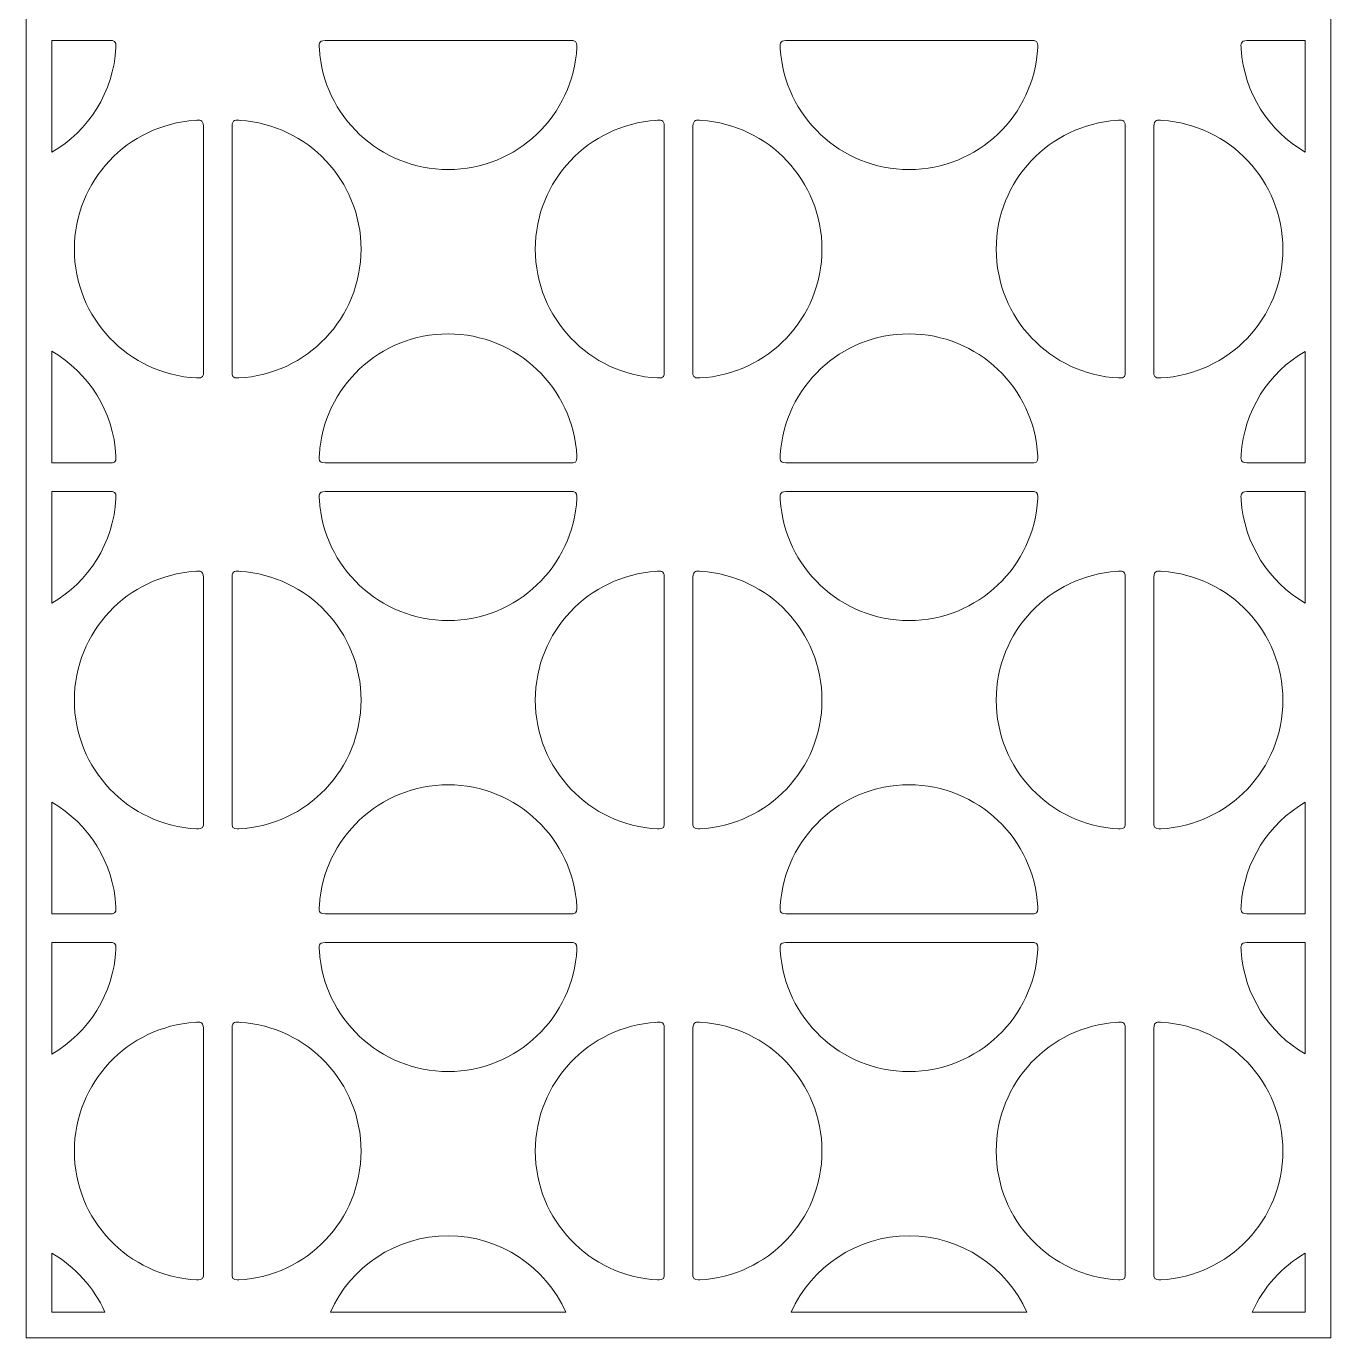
# Model space of a CAD drawing. Header units: centimetres. Extents: x -9.9 to 8.9, y -11 to 7.2.
# Drawn here: x -0.08 to 8.93, y -10.98 to -1.91 of the extents above; entities that cross this region are included whole.
import ezdxf

# ---------------------------------------------------------------- set-up
doc = ezdxf.new("R2010")
doc.units = ezdxf.units.CM
doc.header["$MEASUREMENT"] = 0
doc.layers.add('layer 1', color=7, linetype='Continuous')

msp = doc.modelspace()

# ---------------------------------------------------------------- linework, layer by layer
at = {"layer": 'layer 1', "color": 242, "lineweight": 9}
for points, knots in [([(-0.08464, 7.15395), (-0.08464, 7.15395), (8.93152, 7.15395), (8.93152, 7.15395), (8.93152, 7.15395), (8.93152, 7.15395), (8.93152, -10.97641), (8.93152, -10.97641), (8.93152, -10.97641), (8.93152, -10.97641), (-0.08464, -10.97641), (-0.08464, -10.97641), (-0.08464, -10.97641), (-0.08464, -10.97641), (-0.08464, 7.15395), (-0.08464, 7.15395)], [0, 0, 0, 0, 0.2, 0.2, 0.2, 0.2, 0.4, 0.4, 0.4, 0.4, 0.6, 0.6, 0.6, 0.6, 1, 1, 1, 1]), ([(0.09316, -2.01045), (0.09316, -2.01045), (0.51055, -2.01045), (0.51055, -2.01045), (0.51055, -2.01045), (0.53781, -2.01045), (0.53628, -2.04545), (0.53545, -2.05764), (0.53545, -2.05764), (0.5193, -2.36678), (0.34561, -2.63427), (0.09316, -2.78131), (0.09316, -2.78131), (0.09316, -2.78131), (0.09316, -2.01045), (0.09316, -2.01045)], [0, 0, 0, 0, 0.2, 0.2, 0.2, 0.2, 0.4, 0.4, 0.4, 0.4, 0.6, 0.6, 0.6, 0.6, 1, 1, 1, 1]), ([(2.8309, -2.01045), (2.8309, -2.01045), (3.69621, -2.01045), (3.69621, -2.01045), (3.69621, -2.01045), (3.72348, -2.01045), (3.72194, -2.04545), (3.72111, -2.05764), (3.72111, -2.05764), (3.69655, -2.52797), (3.30732, -2.90191), (2.8309, -2.90191), (2.8309, -2.90191), (2.35785, -2.90191), (1.97077, -2.53328), (1.94123, -2.06768), (1.94123, -2.06768), (1.93857, -2.0361), (1.9344, -2.01101), (1.98042, -2.01045), (1.98042, -2.01045), (1.98042, -2.01045), (2.8309, -2.01045), (2.8309, -2.01045)], [0, 0, 0, 0, 0.1428571, 0.1428571, 0.1428571, 0.1428571, 0.2857143, 0.2857143, 0.2857143, 0.2857143, 0.4285714, 0.4285714, 0.4285714, 0.4285714, 0.5714286, 0.5714286, 0.5714286, 0.5714286, 0.7142857, 0.7142857, 0.7142857, 0.7142857, 1, 1, 1, 1]), ([(6.01656, -2.01045), (6.01656, -2.01045), (6.88188, -2.01045), (6.88188, -2.01045), (6.88188, -2.01045), (6.90914, -2.01045), (6.9076, -2.04545), (6.90677, -2.05764), (6.90677, -2.05764), (6.88221, -2.52797), (6.49298, -2.90191), (6.01656, -2.90191), (6.01656, -2.90191), (5.54352, -2.90191), (5.15644, -2.53328), (5.12689, -2.06768), (5.12689, -2.06768), (5.12423, -2.0361), (5.12006, -2.01101), (5.16608, -2.01045), (5.16608, -2.01045), (5.16608, -2.01045), (6.01656, -2.01045), (6.01656, -2.01045)], [0, 0, 0, 0, 0.1428571, 0.1428571, 0.1428571, 0.1428571, 0.2857143, 0.2857143, 0.2857143, 0.2857143, 0.4285714, 0.4285714, 0.4285714, 0.4285714, 0.5714286, 0.5714286, 0.5714286, 0.5714286, 0.7142857, 0.7142857, 0.7142857, 0.7142857, 1, 1, 1, 1]), ([(8.75371, -2.78097), (8.5043, -2.63545), (8.33188, -2.37234), (8.31256, -2.06768), (8.31256, -2.06768), (8.30989, -2.0361), (8.30572, -2.01101), (8.35174, -2.01045), (8.35174, -2.01045), (8.35174, -2.01045), (8.75371, -2.01045), (8.75371, -2.01045), (8.75371, -2.01045), (8.75371, -2.01045), (8.75371, -2.78097), (8.75371, -2.78097)], [0, 0, 0, 0, 0.2, 0.2, 0.2, 0.2, 0.4, 0.4, 0.4, 0.4, 0.6, 0.6, 0.6, 0.6, 1, 1, 1, 1]), ([(1.1395, -3.45202), (1.1395, -3.45202), (1.1395, -4.31734), (1.1395, -4.31734), (1.1395, -4.31734), (1.1395, -4.3446), (1.1045, -4.34306), (1.09231, -4.34224), (1.09231, -4.34224), (0.62198, -4.31767), (0.24803, -3.92844), (0.24803, -3.45202), (0.24803, -3.45202), (0.24803, -2.97898), (0.61667, -2.5919), (1.08227, -2.56236), (1.08227, -2.56236), (1.11384, -2.55969), (1.13893, -2.55553), (1.1395, -2.60155), (1.1395, -2.60155), (1.1395, -2.60155), (1.1395, -3.45202), (1.1395, -3.45202)], [0, 0, 0, 0, 0.1428571, 0.1428571, 0.1428571, 0.1428571, 0.2857143, 0.2857143, 0.2857143, 0.2857143, 0.4285714, 0.4285714, 0.4285714, 0.4285714, 0.5714286, 0.5714286, 0.5714286, 0.5714286, 0.7142857, 0.7142857, 0.7142857, 0.7142857, 1, 1, 1, 1]), ([(1.33793, -3.45202), (1.33793, -3.45202), (1.33793, -4.31734), (1.33793, -4.31734), (1.33793, -4.31734), (1.33793, -4.3446), (1.37293, -4.34306), (1.38512, -4.34224), (1.38512, -4.34224), (1.85545, -4.31767), (2.2294, -3.92844), (2.2294, -3.45202), (2.2294, -3.45202), (2.2294, -2.97898), (1.86076, -2.5919), (1.39516, -2.56236), (1.39516, -2.56236), (1.36358, -2.55969), (1.33849, -2.55553), (1.33793, -2.60155), (1.33793, -2.60155), (1.33793, -2.60155), (1.33793, -3.45202), (1.33793, -3.45202)], [0, 0, 0, 0, 0.1428571, 0.1428571, 0.1428571, 0.1428571, 0.2857143, 0.2857143, 0.2857143, 0.2857143, 0.4285714, 0.4285714, 0.4285714, 0.4285714, 0.5714286, 0.5714286, 0.5714286, 0.5714286, 0.7142857, 0.7142857, 0.7142857, 0.7142857, 1, 1, 1, 1]), ([(4.32516, -3.45202), (4.32516, -3.45202), (4.32516, -4.31734), (4.32516, -4.31734), (4.32516, -4.31734), (4.32516, -4.3446), (4.29016, -4.34306), (4.27797, -4.34224), (4.27797, -4.34224), (3.80764, -4.31767), (3.43369, -3.92844), (3.43369, -3.45202), (3.43369, -3.45202), (3.43369, -2.97898), (3.80233, -2.5919), (4.26793, -2.56236), (4.26793, -2.56236), (4.2995, -2.55969), (4.3246, -2.55553), (4.32516, -2.60155), (4.32516, -2.60155), (4.32516, -2.60155), (4.32516, -3.45202), (4.32516, -3.45202)], [0, 0, 0, 0, 0.1428571, 0.1428571, 0.1428571, 0.1428571, 0.2857143, 0.2857143, 0.2857143, 0.2857143, 0.4285714, 0.4285714, 0.4285714, 0.4285714, 0.5714286, 0.5714286, 0.5714286, 0.5714286, 0.7142857, 0.7142857, 0.7142857, 0.7142857, 1, 1, 1, 1]), ([(4.52359, -3.45202), (4.52359, -3.45202), (4.52359, -4.31734), (4.52359, -4.31734), (4.52359, -4.31734), (4.52359, -4.3446), (4.55859, -4.34306), (4.57078, -4.34224), (4.57078, -4.34224), (5.04111, -4.31767), (5.41506, -3.92844), (5.41506, -3.45202), (5.41506, -3.45202), (5.41506, -2.97898), (5.04642, -2.5919), (4.58082, -2.56236), (4.58082, -2.56236), (4.54924, -2.55969), (4.52415, -2.55553), (4.52359, -2.60155), (4.52359, -2.60155), (4.52359, -2.60155), (4.52359, -3.45202), (4.52359, -3.45202)], [0, 0, 0, 0, 0.1428571, 0.1428571, 0.1428571, 0.1428571, 0.2857143, 0.2857143, 0.2857143, 0.2857143, 0.4285714, 0.4285714, 0.4285714, 0.4285714, 0.5714286, 0.5714286, 0.5714286, 0.5714286, 0.7142857, 0.7142857, 0.7142857, 0.7142857, 1, 1, 1, 1]), ([(7.51082, -3.45202), (7.51082, -3.45202), (7.51082, -4.31734), (7.51082, -4.31734), (7.51082, -4.31734), (7.51082, -4.3446), (7.47582, -4.34306), (7.46363, -4.34224), (7.46363, -4.34224), (6.9933, -4.31767), (6.61935, -3.92844), (6.61935, -3.45202), (6.61935, -3.45202), (6.61935, -2.97898), (6.98799, -2.5919), (7.45359, -2.56236), (7.45359, -2.56236), (7.48517, -2.55969), (7.51026, -2.55553), (7.51082, -2.60155), (7.51082, -2.60155), (7.51082, -2.60155), (7.51082, -3.45202), (7.51082, -3.45202)], [0, 0, 0, 0, 0.1428571, 0.1428571, 0.1428571, 0.1428571, 0.2857143, 0.2857143, 0.2857143, 0.2857143, 0.4285714, 0.4285714, 0.4285714, 0.4285714, 0.5714286, 0.5714286, 0.5714286, 0.5714286, 0.7142857, 0.7142857, 0.7142857, 0.7142857, 1, 1, 1, 1]), ([(7.70925, -3.45202), (7.70925, -3.45202), (7.70925, -4.31734), (7.70925, -4.31734), (7.70925, -4.31734), (7.70925, -4.3446), (7.74425, -4.34306), (7.75644, -4.34224), (7.75644, -4.34224), (8.22677, -4.31767), (8.60072, -3.92844), (8.60072, -3.45202), (8.60072, -3.45202), (8.60072, -2.97898), (8.23208, -2.5919), (7.76648, -2.56236), (7.76648, -2.56236), (7.73491, -2.55969), (7.70981, -2.55553), (7.70925, -2.60155), (7.70925, -2.60155), (7.70925, -2.60155), (7.70925, -3.45202), (7.70925, -3.45202)], [0, 0, 0, 0, 0.1428571, 0.1428571, 0.1428571, 0.1428571, 0.2857143, 0.2857143, 0.2857143, 0.2857143, 0.4285714, 0.4285714, 0.4285714, 0.4285714, 0.5714286, 0.5714286, 0.5714286, 0.5714286, 0.7142857, 0.7142857, 0.7142857, 0.7142857, 1, 1, 1, 1]), ([(2.8309, -4.92903), (2.8309, -4.92903), (3.69621, -4.92903), (3.69621, -4.92903), (3.69621, -4.92903), (3.72348, -4.92903), (3.72194, -4.89403), (3.72111, -4.88184), (3.72111, -4.88184), (3.69655, -4.41151), (3.30732, -4.03756), (2.8309, -4.03756), (2.8309, -4.03756), (2.35785, -4.03756), (1.97077, -4.4062), (1.94123, -4.8718), (1.94123, -4.8718), (1.93857, -4.90338), (1.9344, -4.92847), (1.98042, -4.92903), (1.98042, -4.92903), (1.98042, -4.92903), (2.8309, -4.92903), (2.8309, -4.92903)], [0, 0, 0, 0, 0.1428571, 0.1428571, 0.1428571, 0.1428571, 0.2857143, 0.2857143, 0.2857143, 0.2857143, 0.4285714, 0.4285714, 0.4285714, 0.4285714, 0.5714286, 0.5714286, 0.5714286, 0.5714286, 0.7142857, 0.7142857, 0.7142857, 0.7142857, 1, 1, 1, 1]), ([(6.01656, -4.92903), (6.01656, -4.92903), (6.88188, -4.92903), (6.88188, -4.92903), (6.88188, -4.92903), (6.90914, -4.92903), (6.9076, -4.89403), (6.90677, -4.88184), (6.90677, -4.88184), (6.88221, -4.41151), (6.49298, -4.03756), (6.01656, -4.03756), (6.01656, -4.03756), (5.54352, -4.03756), (5.15644, -4.4062), (5.12689, -4.8718), (5.12689, -4.8718), (5.12423, -4.90338), (5.12006, -4.92847), (5.16608, -4.92903), (5.16608, -4.92903), (5.16608, -4.92903), (6.01656, -4.92903), (6.01656, -4.92903)], [0, 0, 0, 0, 0.1428571, 0.1428571, 0.1428571, 0.1428571, 0.2857143, 0.2857143, 0.2857143, 0.2857143, 0.4285714, 0.4285714, 0.4285714, 0.4285714, 0.5714286, 0.5714286, 0.5714286, 0.5714286, 0.7142857, 0.7142857, 0.7142857, 0.7142857, 1, 1, 1, 1]), ([(0.09316, -4.92903), (0.09316, -4.92903), (0.51055, -4.92903), (0.51055, -4.92903), (0.51055, -4.92903), (0.53781, -4.92903), (0.53628, -4.89403), (0.53545, -4.88184), (0.53545, -4.88184), (0.5193, -4.5727), (0.34561, -4.3052), (0.09316, -4.15816), (0.09316, -4.15816), (0.09316, -4.15816), (0.09316, -4.92903), (0.09316, -4.92903)], [0, 0, 0, 0, 0.2, 0.2, 0.2, 0.2, 0.4, 0.4, 0.4, 0.4, 0.6, 0.6, 0.6, 0.6, 1, 1, 1, 1]), ([(8.75371, -4.1585), (8.5043, -4.30402), (8.33188, -4.56714), (8.31256, -4.8718), (8.31256, -4.8718), (8.30989, -4.90338), (8.30572, -4.92847), (8.35174, -4.92903), (8.35174, -4.92903), (8.35174, -4.92903), (8.75371, -4.92903), (8.75371, -4.92903), (8.75371, -4.92903), (8.75371, -4.92903), (8.75371, -4.1585), (8.75371, -4.1585)], [0, 0, 0, 0, 0.2, 0.2, 0.2, 0.2, 0.4, 0.4, 0.4, 0.4, 0.6, 0.6, 0.6, 0.6, 1, 1, 1, 1]), ([(0.09316, -5.12746), (0.09316, -5.12746), (0.51055, -5.12746), (0.51055, -5.12746), (0.51055, -5.12746), (0.53781, -5.12746), (0.53628, -5.16246), (0.53545, -5.17465), (0.53545, -5.17465), (0.5193, -5.4838), (0.34561, -5.75129), (0.09316, -5.89833), (0.09316, -5.89833), (0.09316, -5.89833), (0.09316, -5.12746), (0.09316, -5.12746)], [0, 0, 0, 0, 0.2, 0.2, 0.2, 0.2, 0.4, 0.4, 0.4, 0.4, 0.6, 0.6, 0.6, 0.6, 1, 1, 1, 1]), ([(2.8309, -5.12746), (2.8309, -5.12746), (3.69621, -5.12746), (3.69621, -5.12746), (3.69621, -5.12746), (3.72348, -5.12746), (3.72194, -5.16246), (3.72111, -5.17465), (3.72111, -5.17465), (3.69655, -5.64498), (3.30732, -6.01893), (2.8309, -6.01893), (2.8309, -6.01893), (2.35785, -6.01893), (1.97077, -5.65029), (1.94123, -5.18469), (1.94123, -5.18469), (1.93857, -5.15312), (1.9344, -5.12802), (1.98042, -5.12746), (1.98042, -5.12746), (1.98042, -5.12746), (2.8309, -5.12746), (2.8309, -5.12746)], [0, 0, 0, 0, 0.1428571, 0.1428571, 0.1428571, 0.1428571, 0.2857143, 0.2857143, 0.2857143, 0.2857143, 0.4285714, 0.4285714, 0.4285714, 0.4285714, 0.5714286, 0.5714286, 0.5714286, 0.5714286, 0.7142857, 0.7142857, 0.7142857, 0.7142857, 1, 1, 1, 1]), ([(6.01656, -5.12746), (6.01656, -5.12746), (6.88188, -5.12746), (6.88188, -5.12746), (6.88188, -5.12746), (6.90914, -5.12746), (6.9076, -5.16246), (6.90677, -5.17465), (6.90677, -5.17465), (6.88221, -5.64498), (6.49298, -6.01893), (6.01656, -6.01893), (6.01656, -6.01893), (5.54352, -6.01893), (5.15644, -5.65029), (5.12689, -5.18469), (5.12689, -5.18469), (5.12423, -5.15312), (5.12006, -5.12802), (5.16608, -5.12746), (5.16608, -5.12746), (5.16608, -5.12746), (6.01656, -5.12746), (6.01656, -5.12746)], [0, 0, 0, 0, 0.1428571, 0.1428571, 0.1428571, 0.1428571, 0.2857143, 0.2857143, 0.2857143, 0.2857143, 0.4285714, 0.4285714, 0.4285714, 0.4285714, 0.5714286, 0.5714286, 0.5714286, 0.5714286, 0.7142857, 0.7142857, 0.7142857, 0.7142857, 1, 1, 1, 1]), ([(8.75371, -5.89798), (8.5043, -5.75247), (8.33188, -5.48935), (8.31256, -5.18469), (8.31256, -5.18469), (8.30989, -5.15312), (8.30572, -5.12802), (8.35174, -5.12746), (8.35174, -5.12746), (8.35174, -5.12746), (8.75371, -5.12746), (8.75371, -5.12746), (8.75371, -5.12746), (8.75371, -5.12746), (8.75371, -5.89798), (8.75371, -5.89798)], [0, 0, 0, 0, 0.2, 0.2, 0.2, 0.2, 0.4, 0.4, 0.4, 0.4, 0.6, 0.6, 0.6, 0.6, 1, 1, 1, 1]), ([(1.1395, -6.56904), (1.1395, -6.56904), (1.1395, -7.43436), (1.1395, -7.43436), (1.1395, -7.43436), (1.1395, -7.46162), (1.1045, -7.46008), (1.09231, -7.45925), (1.09231, -7.45925), (0.62198, -7.43469), (0.24803, -7.04546), (0.24803, -6.56904), (0.24803, -6.56904), (0.24803, -6.09599), (0.61667, -5.70892), (1.08227, -5.67937), (1.08227, -5.67937), (1.11384, -5.67671), (1.13893, -5.67254), (1.1395, -5.71856), (1.1395, -5.71856), (1.1395, -5.71856), (1.1395, -6.56904), (1.1395, -6.56904)], [0, 0, 0, 0, 0.1428571, 0.1428571, 0.1428571, 0.1428571, 0.2857143, 0.2857143, 0.2857143, 0.2857143, 0.4285714, 0.4285714, 0.4285714, 0.4285714, 0.5714286, 0.5714286, 0.5714286, 0.5714286, 0.7142857, 0.7142857, 0.7142857, 0.7142857, 1, 1, 1, 1]), ([(1.33793, -6.56904), (1.33793, -6.56904), (1.33793, -7.43436), (1.33793, -7.43436), (1.33793, -7.43436), (1.33793, -7.46162), (1.37293, -7.46008), (1.38512, -7.45925), (1.38512, -7.45925), (1.85545, -7.43469), (2.2294, -7.04546), (2.2294, -6.56904), (2.2294, -6.56904), (2.2294, -6.09599), (1.86076, -5.70892), (1.39516, -5.67937), (1.39516, -5.67937), (1.36358, -5.67671), (1.33849, -5.67254), (1.33793, -5.71856), (1.33793, -5.71856), (1.33793, -5.71856), (1.33793, -6.56904), (1.33793, -6.56904)], [0, 0, 0, 0, 0.1428571, 0.1428571, 0.1428571, 0.1428571, 0.2857143, 0.2857143, 0.2857143, 0.2857143, 0.4285714, 0.4285714, 0.4285714, 0.4285714, 0.5714286, 0.5714286, 0.5714286, 0.5714286, 0.7142857, 0.7142857, 0.7142857, 0.7142857, 1, 1, 1, 1]), ([(4.32516, -6.56904), (4.32516, -6.56904), (4.32516, -7.43436), (4.32516, -7.43436), (4.32516, -7.43436), (4.32516, -7.46162), (4.29016, -7.46008), (4.27797, -7.45925), (4.27797, -7.45925), (3.80764, -7.43469), (3.43369, -7.04546), (3.43369, -6.56904), (3.43369, -6.56904), (3.43369, -6.09599), (3.80233, -5.70892), (4.26793, -5.67937), (4.26793, -5.67937), (4.2995, -5.67671), (4.3246, -5.67254), (4.32516, -5.71856), (4.32516, -5.71856), (4.32516, -5.71856), (4.32516, -6.56904), (4.32516, -6.56904)], [0, 0, 0, 0, 0.1428571, 0.1428571, 0.1428571, 0.1428571, 0.2857143, 0.2857143, 0.2857143, 0.2857143, 0.4285714, 0.4285714, 0.4285714, 0.4285714, 0.5714286, 0.5714286, 0.5714286, 0.5714286, 0.7142857, 0.7142857, 0.7142857, 0.7142857, 1, 1, 1, 1]), ([(4.52359, -6.56904), (4.52359, -6.56904), (4.52359, -7.43436), (4.52359, -7.43436), (4.52359, -7.43436), (4.52359, -7.46162), (4.55859, -7.46008), (4.57078, -7.45925), (4.57078, -7.45925), (5.04111, -7.43469), (5.41506, -7.04546), (5.41506, -6.56904), (5.41506, -6.56904), (5.41506, -6.09599), (5.04642, -5.70892), (4.58082, -5.67937), (4.58082, -5.67937), (4.54924, -5.67671), (4.52415, -5.67254), (4.52359, -5.71856), (4.52359, -5.71856), (4.52359, -5.71856), (4.52359, -6.56904), (4.52359, -6.56904)], [0, 0, 0, 0, 0.1428571, 0.1428571, 0.1428571, 0.1428571, 0.2857143, 0.2857143, 0.2857143, 0.2857143, 0.4285714, 0.4285714, 0.4285714, 0.4285714, 0.5714286, 0.5714286, 0.5714286, 0.5714286, 0.7142857, 0.7142857, 0.7142857, 0.7142857, 1, 1, 1, 1]), ([(7.51082, -6.56904), (7.51082, -6.56904), (7.51082, -7.43436), (7.51082, -7.43436), (7.51082, -7.43436), (7.51082, -7.46162), (7.47582, -7.46008), (7.46363, -7.45925), (7.46363, -7.45925), (6.9933, -7.43469), (6.61935, -7.04546), (6.61935, -6.56904), (6.61935, -6.56904), (6.61935, -6.09599), (6.98799, -5.70892), (7.45359, -5.67937), (7.45359, -5.67937), (7.48517, -5.67671), (7.51026, -5.67254), (7.51082, -5.71856), (7.51082, -5.71856), (7.51082, -5.71856), (7.51082, -6.56904), (7.51082, -6.56904)], [0, 0, 0, 0, 0.1428571, 0.1428571, 0.1428571, 0.1428571, 0.2857143, 0.2857143, 0.2857143, 0.2857143, 0.4285714, 0.4285714, 0.4285714, 0.4285714, 0.5714286, 0.5714286, 0.5714286, 0.5714286, 0.7142857, 0.7142857, 0.7142857, 0.7142857, 1, 1, 1, 1]), ([(7.70925, -6.56904), (7.70925, -6.56904), (7.70925, -7.43436), (7.70925, -7.43436), (7.70925, -7.43436), (7.70925, -7.46162), (7.74425, -7.46008), (7.75644, -7.45925), (7.75644, -7.45925), (8.22677, -7.43469), (8.60072, -7.04546), (8.60072, -6.56904), (8.60072, -6.56904), (8.60072, -6.09599), (8.23208, -5.70892), (7.76648, -5.67937), (7.76648, -5.67937), (7.73491, -5.67671), (7.70981, -5.67254), (7.70925, -5.71856), (7.70925, -5.71856), (7.70925, -5.71856), (7.70925, -6.56904), (7.70925, -6.56904)], [0, 0, 0, 0, 0.1428571, 0.1428571, 0.1428571, 0.1428571, 0.2857143, 0.2857143, 0.2857143, 0.2857143, 0.4285714, 0.4285714, 0.4285714, 0.4285714, 0.5714286, 0.5714286, 0.5714286, 0.5714286, 0.7142857, 0.7142857, 0.7142857, 0.7142857, 1, 1, 1, 1]), ([(2.8309, -8.04605), (2.8309, -8.04605), (3.69621, -8.04605), (3.69621, -8.04605), (3.69621, -8.04605), (3.72348, -8.04605), (3.72194, -8.01105), (3.72111, -7.99886), (3.72111, -7.99886), (3.69655, -7.52853), (3.30732, -7.15458), (2.8309, -7.15458), (2.8309, -7.15458), (2.35785, -7.15458), (1.97077, -7.52322), (1.94123, -7.98882), (1.94123, -7.98882), (1.93857, -8.0204), (1.9344, -8.04549), (1.98042, -8.04605), (1.98042, -8.04605), (1.98042, -8.04605), (2.8309, -8.04605), (2.8309, -8.04605)], [0, 0, 0, 0, 0.1428571, 0.1428571, 0.1428571, 0.1428571, 0.2857143, 0.2857143, 0.2857143, 0.2857143, 0.4285714, 0.4285714, 0.4285714, 0.4285714, 0.5714286, 0.5714286, 0.5714286, 0.5714286, 0.7142857, 0.7142857, 0.7142857, 0.7142857, 1, 1, 1, 1]), ([(6.01656, -8.04605), (6.01656, -8.04605), (6.88188, -8.04605), (6.88188, -8.04605), (6.88188, -8.04605), (6.90914, -8.04605), (6.9076, -8.01105), (6.90677, -7.99886), (6.90677, -7.99886), (6.88221, -7.52853), (6.49298, -7.15458), (6.01656, -7.15458), (6.01656, -7.15458), (5.54352, -7.15458), (5.15644, -7.52322), (5.12689, -7.98882), (5.12689, -7.98882), (5.12423, -8.0204), (5.12006, -8.04549), (5.16608, -8.04605), (5.16608, -8.04605), (5.16608, -8.04605), (6.01656, -8.04605), (6.01656, -8.04605)], [0, 0, 0, 0, 0.1428571, 0.1428571, 0.1428571, 0.1428571, 0.2857143, 0.2857143, 0.2857143, 0.2857143, 0.4285714, 0.4285714, 0.4285714, 0.4285714, 0.5714286, 0.5714286, 0.5714286, 0.5714286, 0.7142857, 0.7142857, 0.7142857, 0.7142857, 1, 1, 1, 1]), ([(0.09316, -8.04605), (0.09316, -8.04605), (0.51055, -8.04605), (0.51055, -8.04605), (0.51055, -8.04605), (0.53781, -8.04605), (0.53628, -8.01105), (0.53545, -7.99886), (0.53545, -7.99886), (0.5193, -7.68972), (0.34561, -7.42222), (0.09316, -7.27518), (0.09316, -7.27518), (0.09316, -7.27518), (0.09316, -8.04605), (0.09316, -8.04605)], [0, 0, 0, 0, 0.2, 0.2, 0.2, 0.2, 0.4, 0.4, 0.4, 0.4, 0.6, 0.6, 0.6, 0.6, 1, 1, 1, 1]), ([(8.75371, -7.27552), (8.5043, -7.42104), (8.33188, -7.68416), (8.31256, -7.98882), (8.31256, -7.98882), (8.30989, -8.0204), (8.30572, -8.04549), (8.35174, -8.04605), (8.35174, -8.04605), (8.35174, -8.04605), (8.75371, -8.04605), (8.75371, -8.04605), (8.75371, -8.04605), (8.75371, -8.04605), (8.75371, -7.27552), (8.75371, -7.27552)], [0, 0, 0, 0, 0.2, 0.2, 0.2, 0.2, 0.4, 0.4, 0.4, 0.4, 0.6, 0.6, 0.6, 0.6, 1, 1, 1, 1]), ([(0.09316, -8.24448), (0.09316, -8.24448), (0.51055, -8.24448), (0.51055, -8.24448), (0.51055, -8.24448), (0.53781, -8.24448), (0.53628, -8.27948), (0.53545, -8.29167), (0.53545, -8.29167), (0.5193, -8.60081), (0.34561, -8.8683), (0.09316, -9.01534), (0.09316, -9.01534), (0.09316, -9.01534), (0.09316, -8.24448), (0.09316, -8.24448)], [0, 0, 0, 0, 0.2, 0.2, 0.2, 0.2, 0.4, 0.4, 0.4, 0.4, 0.6, 0.6, 0.6, 0.6, 1, 1, 1, 1]), ([(2.8309, -8.24448), (2.8309, -8.24448), (3.69621, -8.24448), (3.69621, -8.24448), (3.69621, -8.24448), (3.72348, -8.24448), (3.72194, -8.27948), (3.72111, -8.29167), (3.72111, -8.29167), (3.69655, -8.762), (3.30732, -9.13594), (2.8309, -9.13594), (2.8309, -9.13594), (2.35785, -9.13594), (1.97077, -8.76731), (1.94123, -8.30171), (1.94123, -8.30171), (1.93857, -8.27013), (1.9344, -8.24504), (1.98042, -8.24448), (1.98042, -8.24448), (1.98042, -8.24448), (2.8309, -8.24448), (2.8309, -8.24448)], [0, 0, 0, 0, 0.1428571, 0.1428571, 0.1428571, 0.1428571, 0.2857143, 0.2857143, 0.2857143, 0.2857143, 0.4285714, 0.4285714, 0.4285714, 0.4285714, 0.5714286, 0.5714286, 0.5714286, 0.5714286, 0.7142857, 0.7142857, 0.7142857, 0.7142857, 1, 1, 1, 1]), ([(6.01656, -8.24448), (6.01656, -8.24448), (6.88188, -8.24448), (6.88188, -8.24448), (6.88188, -8.24448), (6.90914, -8.24448), (6.9076, -8.27948), (6.90677, -8.29167), (6.90677, -8.29167), (6.88221, -8.762), (6.49298, -9.13594), (6.01656, -9.13594), (6.01656, -9.13594), (5.54352, -9.13594), (5.15644, -8.76731), (5.12689, -8.30171), (5.12689, -8.30171), (5.12423, -8.27013), (5.12006, -8.24504), (5.16608, -8.24448), (5.16608, -8.24448), (5.16608, -8.24448), (6.01656, -8.24448), (6.01656, -8.24448)], [0, 0, 0, 0, 0.1428571, 0.1428571, 0.1428571, 0.1428571, 0.2857143, 0.2857143, 0.2857143, 0.2857143, 0.4285714, 0.4285714, 0.4285714, 0.4285714, 0.5714286, 0.5714286, 0.5714286, 0.5714286, 0.7142857, 0.7142857, 0.7142857, 0.7142857, 1, 1, 1, 1]), ([(8.75371, -9.015), (8.5043, -8.86948), (8.33188, -8.60637), (8.31256, -8.30171), (8.31256, -8.30171), (8.30989, -8.27013), (8.30572, -8.24504), (8.35174, -8.24448), (8.35174, -8.24448), (8.35174, -8.24448), (8.75371, -8.24448), (8.75371, -8.24448), (8.75371, -8.24448), (8.75371, -8.24448), (8.75371, -9.015), (8.75371, -9.015)], [0, 0, 0, 0, 0.2, 0.2, 0.2, 0.2, 0.4, 0.4, 0.4, 0.4, 0.6, 0.6, 0.6, 0.6, 1, 1, 1, 1]), ([(1.1395, -9.68606), (1.1395, -9.68606), (1.1395, -10.55137), (1.1395, -10.55137), (1.1395, -10.55137), (1.1395, -10.57863), (1.1045, -10.57709), (1.09231, -10.57627), (1.09231, -10.57627), (0.62198, -10.5517), (0.24803, -10.16248), (0.24803, -9.68606), (0.24803, -9.68606), (0.24803, -9.21301), (0.61667, -8.82593), (1.08227, -8.79639), (1.08227, -8.79639), (1.11384, -8.79373), (1.13893, -8.78956), (1.1395, -8.83557), (1.1395, -8.83557), (1.1395, -8.83557), (1.1395, -9.68606), (1.1395, -9.68606)], [0, 0, 0, 0, 0.1428571, 0.1428571, 0.1428571, 0.1428571, 0.2857143, 0.2857143, 0.2857143, 0.2857143, 0.4285714, 0.4285714, 0.4285714, 0.4285714, 0.5714286, 0.5714286, 0.5714286, 0.5714286, 0.7142857, 0.7142857, 0.7142857, 0.7142857, 1, 1, 1, 1]), ([(1.33793, -9.68606), (1.33793, -9.68606), (1.33793, -10.55137), (1.33793, -10.55137), (1.33793, -10.55137), (1.33793, -10.57863), (1.37293, -10.57709), (1.38512, -10.57627), (1.38512, -10.57627), (1.85545, -10.5517), (2.2294, -10.16248), (2.2294, -9.68606), (2.2294, -9.68606), (2.2294, -9.21301), (1.86076, -8.82593), (1.39516, -8.79639), (1.39516, -8.79639), (1.36358, -8.79373), (1.33849, -8.78956), (1.33793, -8.83557), (1.33793, -8.83557), (1.33793, -8.83557), (1.33793, -9.68606), (1.33793, -9.68606)], [0, 0, 0, 0, 0.1428571, 0.1428571, 0.1428571, 0.1428571, 0.2857143, 0.2857143, 0.2857143, 0.2857143, 0.4285714, 0.4285714, 0.4285714, 0.4285714, 0.5714286, 0.5714286, 0.5714286, 0.5714286, 0.7142857, 0.7142857, 0.7142857, 0.7142857, 1, 1, 1, 1]), ([(4.32516, -9.68606), (4.32516, -9.68606), (4.32516, -10.55137), (4.32516, -10.55137), (4.32516, -10.55137), (4.32516, -10.57863), (4.29016, -10.57709), (4.27797, -10.57627), (4.27797, -10.57627), (3.80764, -10.5517), (3.43369, -10.16248), (3.43369, -9.68606), (3.43369, -9.68606), (3.43369, -9.21301), (3.80233, -8.82593), (4.26793, -8.79639), (4.26793, -8.79639), (4.2995, -8.79373), (4.3246, -8.78956), (4.32516, -8.83557), (4.32516, -8.83557), (4.32516, -8.83557), (4.32516, -9.68606), (4.32516, -9.68606)], [0, 0, 0, 0, 0.1428571, 0.1428571, 0.1428571, 0.1428571, 0.2857143, 0.2857143, 0.2857143, 0.2857143, 0.4285714, 0.4285714, 0.4285714, 0.4285714, 0.5714286, 0.5714286, 0.5714286, 0.5714286, 0.7142857, 0.7142857, 0.7142857, 0.7142857, 1, 1, 1, 1]), ([(4.52359, -9.68606), (4.52359, -9.68606), (4.52359, -10.55137), (4.52359, -10.55137), (4.52359, -10.55137), (4.52359, -10.57863), (4.55859, -10.57709), (4.57078, -10.57627), (4.57078, -10.57627), (5.04111, -10.5517), (5.41506, -10.16248), (5.41506, -9.68606), (5.41506, -9.68606), (5.41506, -9.21301), (5.04642, -8.82593), (4.58082, -8.79639), (4.58082, -8.79639), (4.54924, -8.79373), (4.52415, -8.78956), (4.52359, -8.83557), (4.52359, -8.83557), (4.52359, -8.83557), (4.52359, -9.68606), (4.52359, -9.68606)], [0, 0, 0, 0, 0.1428571, 0.1428571, 0.1428571, 0.1428571, 0.2857143, 0.2857143, 0.2857143, 0.2857143, 0.4285714, 0.4285714, 0.4285714, 0.4285714, 0.5714286, 0.5714286, 0.5714286, 0.5714286, 0.7142857, 0.7142857, 0.7142857, 0.7142857, 1, 1, 1, 1]), ([(7.51082, -9.68606), (7.51082, -9.68606), (7.51082, -10.55137), (7.51082, -10.55137), (7.51082, -10.55137), (7.51082, -10.57863), (7.47582, -10.57709), (7.46363, -10.57627), (7.46363, -10.57627), (6.9933, -10.5517), (6.61935, -10.16248), (6.61935, -9.68606), (6.61935, -9.68606), (6.61935, -9.21301), (6.98799, -8.82593), (7.45359, -8.79639), (7.45359, -8.79639), (7.48517, -8.79373), (7.51026, -8.78956), (7.51082, -8.83557), (7.51082, -8.83557), (7.51082, -8.83557), (7.51082, -9.68606), (7.51082, -9.68606)], [0, 0, 0, 0, 0.1428571, 0.1428571, 0.1428571, 0.1428571, 0.2857143, 0.2857143, 0.2857143, 0.2857143, 0.4285714, 0.4285714, 0.4285714, 0.4285714, 0.5714286, 0.5714286, 0.5714286, 0.5714286, 0.7142857, 0.7142857, 0.7142857, 0.7142857, 1, 1, 1, 1]), ([(7.70925, -9.68606), (7.70925, -9.68606), (7.70925, -10.55137), (7.70925, -10.55137), (7.70925, -10.55137), (7.70925, -10.57863), (7.74425, -10.57709), (7.75644, -10.57627), (7.75644, -10.57627), (8.22677, -10.5517), (8.60072, -10.16248), (8.60072, -9.68606), (8.60072, -9.68606), (8.60072, -9.21301), (8.23208, -8.82593), (7.76648, -8.79639), (7.76648, -8.79639), (7.73491, -8.79373), (7.70981, -8.78956), (7.70925, -8.83557), (7.70925, -8.83557), (7.70925, -8.83557), (7.70925, -9.68606), (7.70925, -9.68606)], [0, 0, 0, 0, 0.1428571, 0.1428571, 0.1428571, 0.1428571, 0.2857143, 0.2857143, 0.2857143, 0.2857143, 0.4285714, 0.4285714, 0.4285714, 0.4285714, 0.5714286, 0.5714286, 0.5714286, 0.5714286, 0.7142857, 0.7142857, 0.7142857, 0.7142857, 1, 1, 1, 1]), ([(3.64459, -10.79861), (3.50523, -10.48801), (3.19331, -10.2716), (2.8309, -10.2716), (2.8309, -10.2716), (2.46846, -10.2716), (2.1565, -10.488), (2.01713, -10.79861), (2.01713, -10.79861), (2.01713, -10.79861), (3.64459, -10.79861), (3.64459, -10.79861)], [0, 0, 0, 0, 0.25, 0.25, 0.25, 0.25, 0.5, 0.5, 0.5, 0.5, 1, 1, 1, 1]), ([(6.83024, -10.79861), (6.69088, -10.48801), (6.37897, -10.2716), (6.01656, -10.2716), (6.01656, -10.2716), (5.65412, -10.2716), (5.34215, -10.488), (5.20279, -10.79861), (5.20279, -10.79861), (5.20279, -10.79861), (6.83024, -10.79861), (6.83024, -10.79861)], [0, 0, 0, 0, 0.25, 0.25, 0.25, 0.25, 0.5, 0.5, 0.5, 0.5, 1, 1, 1, 1]), ([(0.45896, -10.79861), (0.38238, -10.62794), (0.25371, -10.4857), (0.09316, -10.39219), (0.09316, -10.39219), (0.09316, -10.39219), (0.09316, -10.79861), (0.09316, -10.79861), (0.09316, -10.79861), (0.09316, -10.79861), (0.45896, -10.79861), (0.45896, -10.79861)], [0, 0, 0, 0, 0.25, 0.25, 0.25, 0.25, 0.5, 0.5, 0.5, 0.5, 1, 1, 1, 1]), ([(8.75371, -10.39254), (8.59343, -10.48605), (8.46495, -10.62814), (8.38846, -10.79861), (8.38846, -10.79861), (8.38846, -10.79861), (8.75371, -10.79861), (8.75371, -10.79861), (8.75371, -10.79861), (8.75371, -10.79861), (8.75371, -10.39254), (8.75371, -10.39254)], [0, 0, 0, 0, 0.25, 0.25, 0.25, 0.25, 0.5, 0.5, 0.5, 0.5, 1, 1, 1, 1])]:
    msp.add_open_spline(points, degree=3, knots=knots, dxfattribs=at)

doc.saveas('drawing.dxf')
